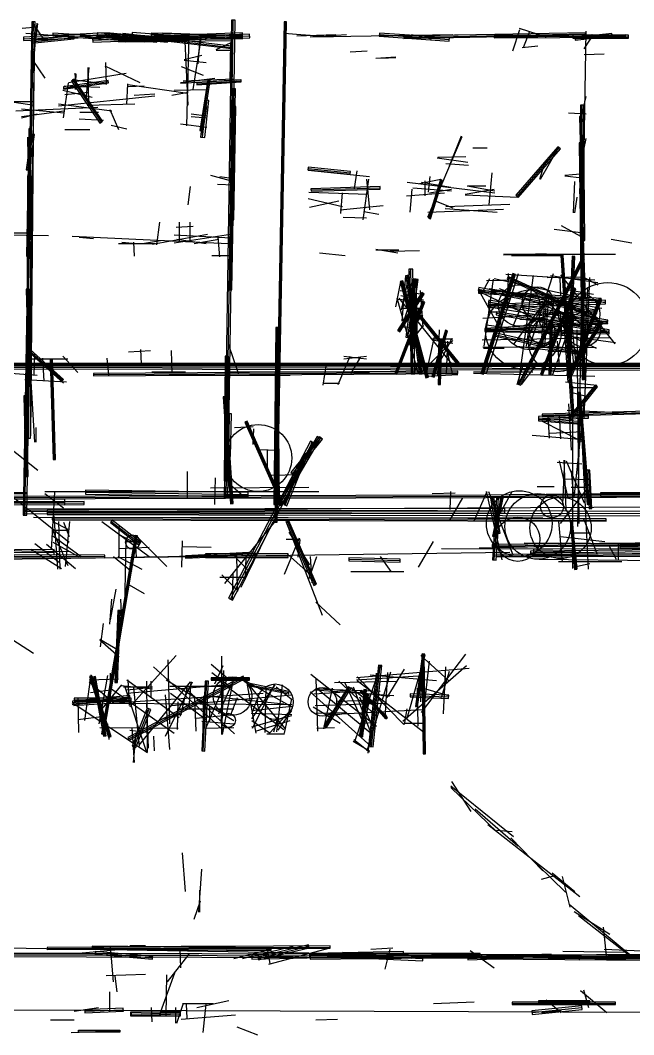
# Model space of a CAD drawing. Header units: metres. Extents: x 1 to 69.1, y -49.3 to -2.
# Drawn here: x 34.24 to 42.84, y -36.91 to -22.68 of the extents above; entities that cross this region are included whole.
import ezdxf

# ---------------------------------------------------------------- set-up
doc = ezdxf.new("R2010")
doc.units = ezdxf.units.M
for name, color, linetype in [('Circles', 1, 'Continuous'), ('Lines', 7, 'Continuous'), ('Rectangles', 5, 'Continuous'), ('Walls', 2, 'Continuous')]:
    doc.layers.add(name, color=color, linetype=linetype)

msp = doc.modelspace()

# ---------------------------------------------------------------- linework, layer by layer
at = {"layer": 'Circles'}
for centre, radius in [((41.24, -26.68), 0.29), ((41.4, -26.88), 0.42), ((41.5, -26.64), 0.22), ((42.48, -26.94), 0.58), ((41.3, -27.04), 0.53), ((42.08, -26.8), 0.29), ((41.76, -26.86), 0.24), ((41.78, -27.2), 0.41), ((41.56, -27.04), 0.18), ((42.14, -27.02), 0.24), ((37.58, -28.82), 0.47), ((41.24, -29.74), 0.46), ((41.5, -29.78), 0.46), ((41.82, -29.8), 0.43), ((41.7, -29.5), 0.16), ((41.22, -29.96), 0.31), ((35.82, -30), 0.1), ((37.22, -32.16), 0.27), ((37.82, -32.24), 0.25), ((38.48, -32.24), 0.2), ((37.16, -32.5), 0.1)]:
    msp.add_circle(centre, radius, dxfattribs=at)
at = {"layer": 'Lines'}
for p, q in [((34.31, -29.62), (34.43, -22.7)), ((34.4, -23.6), (34.48, -22.72)), ((34.4, -23.42), (34.49, -22.73)), ((34.41, -22.71), (34.58, -22.96)), ((37.13, -29.38), (37.23, -22.68)), ((37.83, -29.72), (37.96, -22.7)), ((34.27, -22.79), (34.48, -22.77)), ((34.29, -22.94), (35.44, -22.88)), ((34.32, -22.86), (35, -22.91)), ((34.7, -22.88), (35.98, -22.96)), ((35.13, -22.9), (35.64, -22.88)), ((35.26, -22.96), (37.36, -22.88)), ((35.32, -22.88), (36.16, -22.96)), ((35.45, -22.88), (36.31, -22.96)), ((35.62, -22.96), (37.46, -22.9)), ((35.68, -22.88), (37.21, -23.06)), ((35.81, -22.88), (36.6, -22.94)), ((36.08, -22.88), (37.36, -22.92)), ((36.24, -22.88), (37.25, -22.92)), ((36.6, -23.87), (36.55, -22.88)), ((36.58, -24.16), (36.61, -22.88)), ((36.67, -23.65), (36.79, -22.88)), ((36.74, -23.29), (36.77, -22.88)), ((37.95, -22.86), (38.4, -22.9)), ((38.12, -22.9), (38.67, -22.88)), ((38.18, -22.88), (38.63, -22.91)), ((38.31, -22.91), (40.31, -22.88)), ((38.53, -22.9), (38.82, -22.88)), ((39.28, -22.88), (40.26, -22.95)), ((39.46, -22.9), (40.62, -22.88)), ((39.62, -22.92), (42.17, -22.87)), ((39.73, -22.88), (40.01, -22.94)), ((40.89, -22.91), (42.73, -22.9)), ((41.15, -23.11), (41.25, -22.81)), ((41.16, -22.92), (41.53, -22.88)), ((41.24, -22.79), (41.62, -22.91)), ((41.3, -23.06), (41.39, -22.83)), ((41.31, -22.9), (42.25, -22.88)), ((41.99, -22.91), (42.77, -22.91)), ((42.02, -22.94), (42.54, -22.88)), ((42.06, -29.78), (42.18, -22.83)), ((42.15, -23.08), (42.28, -22.88)), ((42.55, -22.88), (42.76, -22.93)), ((34.4, -22.98), (35, -22.92)), ((35.72, -22.96), (37.21, -22.94)), ((36.99, -23.09), (37.2, -22.99)), ((37.2, -23.54), (37.21, -22.99)), ((41.28, -23.06), (41.5, -23.04)), ((36.54, -23.23), (36.79, -23.17)), ((36.99, -23.1), (37.21, -23.1)), ((38.87, -23.12), (39.11, -23.11)), ((39.23, -23.21), (39.51, -23.19)), ((42.15, -23.16), (42.43, -23.15)), ((34.39, -28.51), (34.44, -23.29)), ((34.41, -23.23), (34.59, -23.49)), ((35.43, -23.32), (35.92, -23.55)), ((35.44, -23.27), (35.45, -23.58)), ((36.5, -23.33), (36.81, -23.45)), ((36.54, -23.24), (36.85, -23.27)), ((39.31, -23.21), (39.51, -23.2)), ((34.92, -23.55), (35.73, -23.42)), ((35.01, -23.42), (35.03, -23.65)), ((35.02, -23.65), (35.03, -23.43)), ((35.17, -23.79), (35.21, -23.34)), ((35.19, -23.34), (35.2, -23.86)), ((34.85, -23.63), (35.48, -23.54)), ((34.85, -24.05), (34.92, -23.56)), ((34.86, -23.6), (35.36, -23.62)), ((34.97, -23.51), (35.46, -23.57)), ((34.98, -23.52), (35.38, -24.11)), ((35.74, -23.86), (35.75, -23.57)), ((35.75, -23.58), (36.59, -23.7)), ((35.76, -23.61), (35.98, -23.6)), ((36.49, -23.55), (36.97, -23.49)), ((36.49, -23.56), (37.33, -23.51)), ((36.53, -23.53), (37.24, -23.5)), ((36.72, -23.57), (37.34, -23.53)), ((36.78, -24.23), (36.89, -23.52)), ((34.78, -23.88), (36.13, -23.74)), ((34.84, -23.66), (35.25, -23.76)), ((34.87, -23.72), (35.2, -23.69)), ((35.84, -23.73), (36.13, -23.71)), ((36.37, -23.73), (36.6, -23.69)), ((36.4, -23.66), (36.86, -23.65)), ((37.19, -26.46), (37.24, -23.64)), ((42.11, -24.05), (42.18, -23.75)), ((34.16, -23.82), (34.43, -23.82)), ((34.16, -23.83), (34.44, -23.87)), ((34.18, -23.95), (35.33, -23.9)), ((34.78, -23.85), (35.53, -23.95)), ((35.18, -23.87), (35.85, -23.85)), ((36.8, -24.32), (36.86, -23.8)), ((36.8, -24.28), (36.86, -23.89)), ((37.22, -25.48), (37.25, -23.89)), ((42.14, -25.77), (42.12, -23.87)), ((34.26, -23.92), (34.86, -23.98)), ((34.26, -24.03), (34.86, -23.95)), ((34.26, -24.05), (34.48, -23.99)), ((35.08, -23.97), (35.34, -23.97)), ((35.5, -23.93), (35.62, -24.21)), ((36.64, -23.99), (36.86, -24.02)), ((36.64, -24.03), (36.86, -24.05)), ((41.93, -23.98), (42.18, -23.99)), ((42.1, -24.03), (42.14, -25.38)), ((35.07, -24.06), (35.41, -24.08)), ((35.52, -24.15), (35.74, -24.2)), ((36.49, -24.13), (36.86, -24.18)), ((34.35, -25.99), (34.38, -24.2)), ((34.35, -24.78), (34.42, -24.28)), ((34.36, -24.85), (34.35, -24.32)), ((34.87, -24.21), (35.22, -24.21)), ((39.96, -25.44), (40.44, -24.31)), ((40.26, -24.72), (40.43, -24.3)), ((40.59, -24.47), (40.79, -24.47)), ((41.21, -25.15), (41.8, -24.47)), ((41.54, -24.91), (41.79, -24.47)), ((42.1, -24.72), (42.18, -24.34)), ((42.14, -27.72), (42.1, -24.4)), ((40.09, -24.61), (40.52, -24.67)), ((40.1, -24.6), (40.49, -24.59)), ((38.28, -24.76), (38.87, -24.82)), ((40.21, -24.69), (40.53, -24.71)), ((41.53, -24.91), (41.61, -24.65)), ((34.36, -28.54), (34.37, -24.86)), ((36.91, -24.85), (37.24, -24.94)), ((37.04, -24.87), (37.24, -24.9)), ((38.28, -24.78), (39.14, -24.87)), ((38.93, -25.04), (38.97, -24.79)), ((39.97, -25.09), (39.99, -24.87)), ((40.82, -25.27), (40.86, -24.82)), ((41.88, -24.85), (42.15, -24.83)), ((41.88, -24.86), (42.12, -24.89)), ((36.6, -25.27), (36.63, -25.01)), ((37.01, -24.98), (37.24, -24.99)), ((38.32, -25.06), (39.29, -25.03)), ((39.05, -25.48), (39.13, -24.91)), ((39.1, -24.91), (39.14, -25.34)), ((39.67, -24.95), (40.9, -25.1)), ((39.75, -25.03), (40.29, -25.07)), ((39.84, -24.97), (40.14, -24.91)), ((39.87, -24.95), (40.28, -25.02)), ((39.92, -25.14), (39.92, -24.93)), ((39.98, -25.46), (40.15, -24.92)), ((40.51, -25), (40.9, -25.07)), ((40.52, -25), (40.77, -25)), ((42, -25.38), (42.02, -24.94)), ((42.1, -25.04), (42.15, -26.57)), ((38.28, -25.18), (38.76, -25.29)), ((38.29, -25.09), (39.12, -25.12)), ((38.74, -25.39), (38.76, -25.1)), ((39.66, -25.14), (40.19, -25.1)), ((39.71, -25.37), (39.74, -25.05)), ((39.98, -25.1), (40.29, -25.05)), ((40.48, -25.12), (40.89, -25.05)), ((40.48, -25.13), (41.22, -25.16)), ((42.02, -25.38), (42.05, -25.16)), ((38.3, -25.3), (38.71, -25.21)), ((38.73, -25.34), (39.33, -25.28)), ((39.96, -25.37), (41.02, -25.33)), ((40.06, -25.21), (40.31, -25.31)), ((40.2, -25.32), (40.93, -25.37)), ((40.21, -25.29), (41.11, -25.26)), ((38.77, -25.44), (39.1, -25.45)), ((39.06, -25.36), (39.27, -25.4)), ((36.16, -25.83), (36.2, -25.51)), ((36.43, -25.58), (36.67, -25.57)), ((36.47, -25.51), (36.47, -25.78)), ((36.62, -25.51), (36.62, -25.78)), ((41.73, -25.61), (42.14, -25.66)), ((41.83, -25.56), (42.14, -25.73)), ((34.01, -25.69), (34.64, -25.7)), ((34.15, -25.66), (34.42, -25.66)), ((34.97, -25.71), (37.16, -25.81)), ((35.07, -25.72), (35.27, -25.74)), ((36.1, -25.82), (36.87, -25.68)), ((36.4, -25.8), (37.19, -25.68)), ((36.4, -25.69), (37.2, -25.73)), ((36.44, -25.75), (36.85, -25.81)), ((36.68, -25.81), (37.03, -25.75)), ((37.04, -26), (37.02, -25.72)), ((42.53, -25.75), (42.82, -25.8)), ((35.62, -25.81), (36.14, -25.81)), ((35.67, -25.79), (35.87, -25.81)), ((35.83, -25.79), (35.84, -25.99)), ((35.96, -25.81), (36.21, -25.77)), ((39.23, -25.89), (39.54, -25.94)), ((42.14, -25.83), (42.14, -26.18)), ((36.93, -25.98), (37.18, -25.98)), ((38.44, -25.94), (38.8, -25.98)), ((39.23, -25.9), (39.55, -25.9)), ((39.43, -25.92), (39.84, -25.91)), ((41.02, -25.97), (41.62, -25.95)), ((41.02, -25.96), (42.59, -25.96)), ((41.13, -25.98), (41.86, -25.98)), ((41.24, -27.79), (42.14, -26.02)), ((41.84, -25.98), (41.99, -28.23)), ((41.93, -27.66), (42, -25.99)), ((39.75, -27.64), (39.72, -26.17)), ((39.59, -26.74), (39.71, -26.2)), ((39.59, -27), (39.82, -26.31)), ((39.6, -26.9), (39.65, -26.26)), ((39.64, -26.62), (39.76, -26.32)), ((39.67, -26.26), (39.86, -27.64)), ((39.68, -27.13), (39.79, -26.31)), ((39.79, -27.26), (39.77, -26.31)), ((40.71, -26.52), (40.83, -26.3)), ((40.72, -27.64), (41.17, -26.24)), ((40.75, -27.25), (40.88, -26.31)), ((40.78, -27.63), (41.23, -26.23)), ((40.78, -26.33), (41.2, -26.32)), ((40.89, -26.3), (42.44, -26.64)), ((41.05, -26.24), (42.3, -26.32)), ((41.08, -26.73), (41.09, -26.23)), ((41.08, -26.29), (42.33, -26.87)), ((41.23, -27.79), (41.44, -26.26)), ((41.39, -27.25), (41.72, -26.23)), ((41.63, -26.29), (42.14, -26.28)), ((41.68, -26.26), (42.34, -26.36)), ((41.81, -26.3), (41.82, -26.54)), ((41.82, -26.25), (42.58, -27.22)), ((42.1, -26.26), (42.34, -26.39)), ((42.15, -28.26), (42.23, -26.29)), ((34.35, -26.45), (34.37, -27.3)), ((39.51, -26.7), (39.58, -26.35)), ((39.95, -27.69), (39.59, -26.34)), ((40.67, -26.45), (42.33, -26.77)), ((40.67, -26.46), (40.97, -27)), ((40.82, -26.44), (42.4, -26.72)), ((40.96, -26.44), (42.39, -26.98)), ((41.55, -27.65), (42.02, -26.44)), ((41.88, -26.45), (42.28, -26.52)), ((42.16, -27.25), (42.2, -26.44)), ((39.83, -27.64), (39.53, -26.58)), ((39.54, -26.59), (39.9, -26.62)), ((39.55, -27.04), (39.89, -26.51)), ((39.55, -26.58), (40.29, -27.5)), ((39.57, -26.47), (39.88, -26.52)), ((39.58, -26.54), (39.9, -26.6)), ((39.67, -26.61), (40.39, -27.5)), ((39.85, -26.47), (39.89, -26.98)), ((40.67, -26.48), (42.32, -27.28)), ((40.67, -26.49), (42.39, -26.6)), ((41.15, -26.98), (41.35, -26.5)), ((41.17, -27.22), (41.66, -26.55)), ((41.57, -27.25), (41.63, -26.52)), ((41.69, -26.55), (41.72, -26.86)), ((41.97, -27.64), (42.38, -26.59)), ((39.51, -27.64), (39.9, -26.63)), ((39.59, -26.72), (39.89, -26.72)), ((39.75, -27.28), (39.81, -26.73)), ((40.73, -26.86), (42.33, -26.75)), ((40.81, -26.69), (42.45, -26.63)), ((40.81, -26.63), (42.48, -26.91)), ((40.81, -26.67), (41.04, -26.67)), ((40.82, -26.7), (41.99, -26.89)), ((41.91, -26.68), (42, -27.5)), ((39.68, -27.07), (39.89, -26.81)), ((40.82, -26.77), (41.04, -26.77)), ((40.92, -26.79), (42.5, -27.04)), ((41.25, -26.87), (42.48, -26.9)), ((41.71, -27.65), (41.99, -26.86)), ((41.86, -26.85), (41.92, -27.76)), ((34.31, -28.83), (34.34, -27)), ((37.82, -29.47), (37.85, -26.99)), ((39.59, -26.98), (39.81, -26.99)), ((39.68, -27.24), (39.9, -26.96)), ((40.03, -27.68), (40.22, -27.03)), ((40.1, -27.67), (40.12, -27.02)), ((40.76, -27.02), (42.48, -26.92)), ((40.76, -27.03), (42.5, -27.06)), ((40.78, -26.95), (42.59, -27.2)), ((41.34, -27.25), (41.39, -26.93)), ((41.67, -27.65), (41.69, -26.92)), ((41.92, -27.66), (42.4, -26.91)), ((42.08, -29.74), (42.05, -27.02)), ((34.45, -28.6), (34.36, -27.13)), ((39.85, -27.64), (40.31, -27.17)), ((39.94, -27.63), (40.05, -27.12)), ((40.01, -27.15), (40.31, -27.15)), ((40.02, -27.68), (40.3, -27.14)), ((40.02, -27.16), (40.31, -27.21)), ((40.12, -27.79), (40.14, -27.17)), ((40.19, -27.16), (40.3, -27.64)), ((40.22, -27.64), (40.24, -27.18)), ((40.72, -27.16), (42.51, -27.13)), ((40.91, -27.09), (42.14, -27.36)), ((41.77, -27.18), (41.8, -27.52)), ((34.34, -27.24), (34.37, -27.44)), ((34.34, -27.31), (34.85, -27.77)), ((34.37, -27.31), (34.84, -27.73)), ((35.76, -27.33), (36.07, -27.31)), ((35.93, -27.3), (35.94, -27.5)), ((36.36, -27.31), (36.37, -27.63)), ((37.16, -27.22), (37.3, -27.63)), ((40.73, -27.26), (42.32, -27.27)), ((40.74, -27.28), (41.03, -27.28)), ((41.21, -27.25), (42.12, -27.36)), ((41.64, -27.32), (42.12, -27.32)), ((34.35, -27.43), (34.91, -27.43)), ((34.44, -27.66), (34.45, -27.37)), ((34.58, -27.74), (34.56, -27.42)), ((34.72, -28.84), (34.68, -27.44)), ((34.84, -27.39), (35.05, -27.62)), ((35.46, -27.42), (35.48, -27.66)), ((37.11, -29.38), (37.12, -27.4)), ((37.13, -29.14), (37.14, -27.39)), ((37.86, -29.47), (37.84, -27.38)), ((38.7, -27.79), (38.87, -27.39)), ((38.78, -27.39), (39.1, -27.43)), ((38.78, -27.43), (39.1, -27.39)), ((38.88, -27.64), (39.02, -27.4)), ((39.76, -27.64), (39.86, -27.39)), ((7.73, -27.5), (47.36, -27.57)), ((33.78, -27.51), (45.2, -27.51)), ((35.8, -27.49), (36.05, -27.49)), ((38.49, -27.8), (38.54, -27.5)), ((39.6, -27.5), (39.87, -27.52)), ((40.01, -27.5), (40.28, -27.52)), ((41.21, -27.79), (41.3, -27.5)), ((41.27, -27.79), (41.49, -27.5)), ((33.83, -27.61), (34.48, -27.66)), ((34.31, -27.72), (34.89, -27.75)), ((35.27, -27.65), (40.38, -27.62)), ((36.09, -27.61), (36.56, -27.61)), ((36.33, -27.66), (38.03, -27.66)), ((37.13, -27.61), (39.14, -27.61)), ((39.95, -27.67), (40.38, -27.65)), ((40.6, -27.61), (41.43, -27.61)), ((40.6, -27.63), (42.3, -27.67)), ((38.49, -27.77), (38.72, -27.77)), ((41.89, -27.75), (42.33, -27.8)), ((41.95, -28.27), (42.32, -27.81)), ((41.98, -27.83), (42.33, -27.83)), ((41.99, -30.37), (41.99, -27.81)), ((34.31, -27.95), (34.34, -29.08)), ((37.21, -29.46), (37.11, -27.96)), ((41.98, -27.9), (42.22, -27.96)), ((42.01, -29.38), (42.16, -27.96)), ((42.21, -29.47), (42.08, -27.9)), ((41.56, -28.22), (43.36, -28.17)), ((41.91, -28.15), (44.83, -28.28)), ((41.93, -28.06), (41.97, -28.71)), ((42.21, -30.38), (42.1, -28.06)), ((37.17, -28.8), (37.18, -28.2)), ((37.92, -29.47), (37.41, -28.31)), ((41.51, -28.26), (42.21, -28.24)), ((41.51, -28.28), (42.11, -28.33)), ((41.55, -28.3), (42.14, -28.6)), ((41.64, -28.22), (41.66, -28.54)), ((41.8, -28.21), (41.82, -28.55)), ((34.46, -28.39), (34.46, -28.6)), ((37.25, -28.39), (37.51, -28.38)), ((37.51, -28.63), (37.52, -28.41)), ((41.67, -28.47), (42.13, -28.45)), ((37.19, -30.8), (38.34, -28.6)), ((37.88, -29.47), (38.43, -28.53)), ((38.06, -29.04), (38.46, -28.54)), ((38.29, -28.82), (38.33, -28.6)), ((41.42, -28.5), (42.14, -28.56)), ((34.06, -28.65), (34.49, -28.99)), ((37.56, -28.7), (37.88, -28.71)), ((37.71, -28.95), (37.71, -28.71)), ((37.96, -29.48), (38.25, -28.76)), ((41.77, -28.88), (42.12, -28.9)), ((41.8, -28.86), (41.92, -29.38)), ((41.85, -29.47), (41.88, -28.85)), ((41.9, -29.54), (41.87, -28.85)), ((41.9, -28.86), (42.15, -29.45)), ((36.59, -29.38), (36.59, -29.01)), ((41.97, -29), (42, -29.38)), ((42.21, -28.99), (42.24, -29.53)), ((36.97, -29.47), (36.98, -29.1)), ((37.15, -29.16), (37.4, -29.38)), ((37.76, -29.06), (38.15, -29.05)), ((41.87, -29.11), (42.23, -29.12)), ((28.45, -29.31), (34.34, -29.32)), ((32.69, -29.31), (34.34, -29.3)), ((34.07, -29.31), (34.93, -30)), ((34.59, -29.29), (38.43, -29.29)), ((34.68, -30.11), (34.73, -29.3)), ((35.16, -29.3), (37.44, -29.33)), ((36.91, -29.24), (38.29, -29.23)), ((40.02, -29.32), (40.34, -29.31)), ((40.27, -29.54), (40.28, -29.29)), ((40.61, -29.7), (40.79, -29.29)), ((41, -30.25), (40.78, -29.29)), ((40.81, -29.29), (41.15, -30.18)), ((40.9, -29.73), (41.14, -29.29)), ((41.1, -29.33), (44.87, -29.3)), ((41.49, -29.22), (41.73, -29.22)), ((41.82, -29.74), (42.21, -29.23)), ((41.97, -29.23), (42.17, -29.23)), ((20.52, -29.47), (35.14, -29.45)), ((20.68, -29.41), (48.08, -29.34)), ((20.68, -29.42), (34.87, -29.44)), ((34.32, -29.55), (53.32, -29.45)), ((34.59, -29.32), (34.85, -29.52)), ((40.26, -29.7), (40.45, -29.38)), ((40.86, -29.38), (40.95, -29.88)), ((40.88, -29.92), (41, -29.38)), ((40.89, -30.25), (40.95, -29.38)), ((42.38, -29.33), (48.08, -29.33)), ((34.31, -29.57), (41.04, -29.56)), ((34.62, -29.58), (47.39, -29.61)), ((34.43, -29.65), (41.57, -29.66)), ((34.69, -29.67), (42.46, -29.69)), ((34.7, -29.71), (34.91, -29.82)), ((34.77, -30.38), (34.72, -29.63)), ((34.78, -29.71), (34.8, -30.38)), ((34.85, -29.72), (34.93, -29.92)), ((34.88, -30.34), (34.94, -29.71)), ((35.39, -29.71), (36.05, -30.2)), ((35.52, -29.71), (35.92, -30.02)), ((37.11, -30.58), (37.82, -29.71)), ((37.34, -30.63), (37.79, -29.71)), ((38.48, -31.03), (37.97, -29.71)), ((37.99, -29.71), (38.38, -30.6)), ((41.79, -29.71), (41.84, -30.28)), ((41.97, -29.7), (42.03, -30.38)), ((42.14, -29.67), (42.33, -30.16)), ((34.69, -29.82), (34.91, -30.33)), ((34.69, -29.83), (34.93, -29.83)), ((35.63, -30.21), (35.63, -29.78)), ((38.01, -29.86), (38.3, -30.32)), ((41.97, -29.87), (42.23, -29.87)), ((34.45, -30.02), (34.79, -30.28)), ((34.7, -29.91), (35.1, -30.2)), ((34.7, -30), (35.06, -30.2)), ((35.4, -32.69), (35.87, -29.91)), ((35.62, -29.89), (35.89, -30.03)), ((35.71, -30.93), (35.73, -29.96)), ((35.73, -29.99), (35.94, -29.99)), ((35.85, -29.91), (35.87, -30.21)), ((35.88, -29.92), (36.3, -30.34)), ((36.51, -30.35), (36.52, -29.98)), ((37.95, -30.45), (38.16, -29.94)), ((37.97, -29.96), (38.17, -29.96)), ((38.14, -30.21), (38.17, -29.97)), ((39.83, -30.35), (40.04, -29.99)), ((40.68, -30.08), (44.01, -30.01)), ((40.86, -30.05), (44.37, -30.02)), ((41.31, -30.01), (43.88, -30.02)), ((41.82, -29.92), (42.44, -29.99)), ((42.63, -30.25), (42.63, -30.01)), ((19.01, -30.16), (35.43, -30.2)), ((26.85, -30.04), (34.95, -30.13)), ((33.61, -30.15), (34.72, -30.14)), ((33.8, -30.24), (41.11, -30.14)), ((34.39, -30.1), (34.82, -30.37)), ((34.61, -30.03), (35.02, -30.37)), ((35.63, -30.09), (36.05, -30.07)), ((36.52, -30.06), (36.92, -30.07)), ((36.56, -30.21), (37.54, -30.16)), ((40.15, -30.09), (54.71, -30.12)), ((40.91, -30.19), (54.5, -30.13)), ((41.4, -30.15), (43.3, -30.13)), ((41.44, -30.14), (41.99, -30.13)), ((42.05, -30.38), (42.03, -30.13)), ((42.49, -30.04), (42.6, -30.24)), ((42.65, -30.06), (44.54, -30.03)), ((35.55, -30.2), (35.81, -30.41)), ((35.61, -30.2), (35.95, -30.38)), ((35.8, -30.21), (36.15, -30.2)), ((35.99, -30.21), (37.12, -30.18)), ((36.84, -30.19), (38, -30.19)), ((37.23, -30.18), (37.44, -30.4)), ((37.29, -30.67), (37.28, -30.18)), ((37.4, -30.52), (37.41, -30.2)), ((37.99, -30.17), (38.34, -30.48)), ((38.29, -30.52), (38.4, -30.2)), ((38.31, -30.2), (38.33, -30.57)), ((38.85, -30.24), (39.57, -30.26)), ((39.29, -30.2), (39.44, -30.41)), ((41.52, -30.24), (45.7, -30.28)), ((41.79, -30.27), (42.68, -30.27)), ((41.99, -30.35), (42.23, -30.3)), ((37.22, -30.8), (37.23, -30.44)), ((38.88, -30.41), (39.62, -30.41)), ((35.74, -30.58), (35.98, -30.72)), ((37.04, -30.49), (37.4, -30.49)), ((37.07, -30.46), (37.3, -30.69)), ((35.51, -31.09), (35.59, -30.66)), ((35.5, -31.15), (35.53, -30.8)), ((35.65, -30.8), (35.67, -31.18)), ((38.39, -30.84), (38.73, -31.16)), ((35.59, -31.97), (35.63, -30.96)), ((35.37, -31.47), (35.41, -31.14)), ((34.06, -31.32), (34.43, -31.56)), ((35.36, -31.36), (35.63, -31.52)), ((35.36, -31.37), (35.63, -31.61)), ((35.78, -32.31), (36.43, -31.59)), ((39.67, -32.47), (39.92, -31.58)), ((39.8, -32.31), (39.9, -31.57)), ((39.86, -31.59), (40.25, -31.94)), ((39.87, -32.39), (40.49, -31.57)), ((39.91, -32.97), (39.89, -31.57)), ((36.34, -32.55), (36.32, -31.65)), ((36.92, -31.71), (37.18, -31.93)), ((36.97, -31.99), (37.09, -31.73)), ((37.07, -32.64), (37.07, -31.6)), ((38.93, -32.81), (39.3, -31.73)), ((39.17, -32.87), (39.29, -31.73)), ((39.61, -32.51), (40.5, -31.73)), ((39.91, -32.29), (39.98, -31.67)), ((35.15, -32.5), (35.24, -31.86)), ((35.35, -32.55), (35.47, -31.87)), ((35.51, -32.27), (35.51, -31.84)), ((36.11, -31.75), (37.09, -32.64)), ((36.93, -31.83), (37.19, -32.03)), ((37.07, -32.7), (37.1, -31.8)), ((38.32, -31.85), (39.24, -32.58)), ((38.96, -31.9), (40.54, -31.77)), ((38.96, -31.93), (39.9, -31.87)), ((39.11, -32.93), (39.44, -31.82)), ((39.12, -32.96), (39.24, -31.84)), ((39.15, -31.86), (40.08, -31.94)), ((39.36, -32.48), (39.4, -31.83)), ((39.39, -32.18), (39.63, -31.78)), ((40.15, -32.18), (40.26, -31.81)), ((40.18, -32.41), (40.21, -31.75)), ((35.21, -31.93), (35.62, -31.92)), ((35.21, -31.96), (35.56, -32.26)), ((35.23, -31.88), (35.5, -32.73)), ((35.28, -31.89), (35.43, -32.72)), ((35.35, -32.39), (35.67, -32)), ((35.66, -32.01), (36.1, -32.06)), ((35.74, -31.93), (36.47, -32.46)), ((35.74, -32.12), (37.09, -32)), ((35.75, -31.93), (35.77, -32.29)), ((35.76, -32.76), (37.38, -31.9)), ((35.91, -32.85), (36.63, -31.96)), ((36.03, -32.94), (36.02, -31.95)), ((36.08, -32.18), (36.08, -31.95)), ((36.28, -32.72), (36.66, -31.96)), ((36.29, -31.93), (37.24, -32.5)), ((36.61, -32.32), (36.64, -31.96)), ((36.81, -32.93), (36.86, -31.95)), ((36.85, -32.6), (37.15, -31.91)), ((36.92, -31.92), (37.46, -31.92)), ((36.99, -31.91), (37.94, -32.63)), ((37.03, -32.41), (37.25, -31.91)), ((37.08, -32.7), (37.24, -31.91)), ((37.37, -31.91), (37.96, -32.62)), ((37.38, -31.93), (38.05, -32.31)), ((37.55, -32.68), (37.41, -31.9)), ((37.46, -32), (38.01, -32.11)), ((37.49, -32.48), (37.82, -32)), ((37.5, -32.61), (37.81, -32)), ((37.84, -32.66), (37.92, -32)), ((38.39, -31.92), (38.41, -32.65)), ((38.65, -31.97), (39.52, -31.95)), ((38.71, -31.95), (39.24, -32.44)), ((39.07, -32.57), (38.8, -31.98)), ((39.62, -32.56), (38.97, -31.89)), ((38.97, -31.94), (39.9, -32.66)), ((39.86, -32.24), (39.87, -31.94)), ((34.99, -32.29), (37.65, -32.12)), ((35.23, -32.11), (35.51, -32.07)), ((35.51, -32.05), (36.4, -32.68)), ((35.69, -32.03), (36.1, -32.03)), ((36.02, -32.95), (35.71, -32.02)), ((35.74, -32.07), (36.05, -32.04)), ((35.83, -32.04), (35.91, -32.86)), ((36.34, -32.91), (36.28, -32.14)), ((36.34, -32.02), (37.19, -32.02)), ((36.35, -32.12), (36.85, -32.49)), ((36.37, -32.29), (38.05, -32.14)), ((36.49, -32.44), (36.59, -32.04)), ((36.57, -32.06), (37.25, -32.69)), ((36.81, -32.64), (36.82, -32.16)), ((36.82, -32.15), (37.94, -32.27)), ((37.68, -32.67), (37.69, -32.03)), ((37.83, -32.03), (38.04, -32.2)), ((38.31, -32.1), (39.16, -32.86)), ((38.36, -32.13), (38.8, -32.1)), ((38.37, -32.07), (39.48, -32.15)), ((38.38, -32.06), (39.29, -32.09)), ((38.4, -32.05), (39.15, -32.67)), ((38.49, -32.05), (39.42, -32.16)), ((38.5, -32.62), (38.62, -32.05)), ((38.52, -32.59), (38.86, -32.04)), ((38.88, -32.04), (39.38, -32.43)), ((38.91, -32.03), (39.16, -32.68)), ((39.38, -32.47), (39.02, -32.09)), ((39.02, -32.72), (39.13, -32.13)), ((39.03, -32.73), (39.08, -32.07)), ((39.71, -32.15), (40.25, -32.17)), ((39.81, -32.05), (39.82, -32.58)), ((39.83, -32.03), (40.25, -32.15)), ((34.97, -32.28), (35.58, -32.22)), ((34.97, -32.25), (36.03, -32.95)), ((34.98, -32.25), (35.78, -32.17)), ((35, -32.21), (35.8, -32.21)), ((35.05, -32.2), (35.06, -32.67)), ((35.48, -32.26), (38.05, -32.28)), ((36.04, -32.89), (36.02, -32.26)), ((36.45, -32.63), (36.46, -32.24)), ((36.71, -32.65), (36.69, -32.18)), ((36.9, -32.51), (36.9, -32.3)), ((37.19, -32.43), (37.29, -32.18)), ((37.49, -32.41), (37.57, -32.2)), ((37.49, -32.36), (38.05, -32.3)), ((37.95, -32.68), (38.05, -32.2)), ((38.38, -32.29), (39.38, -32.26)), ((38.68, -32.23), (39.29, -32.21)), ((39, -32.17), (39.17, -32.56)), ((35.05, -32.49), (35.42, -32.44)), ((35.84, -32.87), (36.05, -32.34)), ((36.23, -32.48), (36.51, -32.41)), ((36.48, -32.34), (37.24, -32.34)), ((36.71, -32.47), (37.24, -32.42)), ((37.49, -32.4), (38.05, -32.42)), ((37.49, -32.59), (38.05, -32.43)), ((37.75, -32.67), (38.05, -32.34)), ((37.86, -32.64), (38.05, -32.36)), ((38.35, -32.31), (38.73, -32.54)), ((38.39, -32.4), (38.8, -32.39)), ((38.55, -32.44), (38.81, -32.4)), ((38.57, -32.42), (39.9, -32.35)), ((39.63, -32.56), (39.67, -32.34)), ((35.49, -32.77), (35.47, -32.55)), ((36.79, -32.51), (37.24, -32.55)), ((37.49, -32.5), (37.75, -32.68)), ((37.54, -32.65), (38.03, -32.5)), ((37.8, -32.66), (37.86, -32.45)), ((39.01, -32.54), (39.24, -32.53)), ((39.62, -32.54), (39.9, -32.54)), ((35.36, -32.6), (36.46, -32.61)), ((35.78, -32.64), (36.05, -32.67)), ((35.81, -32.6), (35.84, -33.09)), ((35.83, -33.09), (35.87, -32.68)), ((36.11, -32.72), (36.12, -32.93)), ((36.8, -32.61), (37.24, -32.6)), ((37.7, -32.69), (37.95, -32.69)), ((38.4, -32.61), (38.65, -32.6)), ((38.91, -32.79), (39.14, -32.93)), ((38.92, -32.77), (39.14, -32.94)), ((40.28, -33.42), (41.16, -34.13)), ((40.28, -33.44), (40.93, -34.07)), ((40.29, -33.36), (40.56, -33.78)), ((40.62, -33.74), (41.22, -34.26)), ((40.8, -33.96), (42.09, -34.97)), ((40.92, -34.04), (41.14, -34.06)), ((41.57, -34.61), (41.12, -34.15)), ((36.56, -34.9), (36.52, -34.36)), ((41.5, -34.53), (41.89, -34.91)), ((36.75, -35.19), (36.79, -34.59)), ((41.55, -34.73), (41.76, -34.67)), ((41.7, -34.64), (42.02, -34.9)), ((41.84, -34.69), (41.95, -35.12)), ((36.76, -35.19), (36.76, -34.88)), ((36.68, -35.29), (36.77, -35.03)), ((41.94, -35.08), (42.82, -35.81)), ((42.01, -35.18), (42.51, -35.5)), ((42.07, -35.24), (42.8, -35.81)), ((42.47, -35.84), (42.42, -35.4)), ((34.04, -35.69), (38.29, -35.76)), ((34.62, -35.7), (38.59, -35.68)), ((35.25, -35.69), (37.76, -35.71)), ((35.55, -36.17), (35.51, -35.67)), ((35.78, -35.66), (36, -35.66)), ((36.48, -35.71), (36.49, -35.97)), ((36.5, -35.67), (37.17, -35.67)), ((37.24, -35.84), (37.75, -35.71)), ((37.36, -35.84), (38.07, -35.67)), ((37.58, -35.84), (38.29, -35.67)), ((37.75, -35.91), (37.71, -35.7)), ((37.73, -35.92), (38.59, -35.69)), ((39.16, -35.71), (39.47, -35.69)), ((39.36, -35.99), (39.43, -35.71)), ((42.43, -35.71), (43.29, -35.75)), ((8.55, -35.78), (36.75, -35.77)), ((33.55, -35.79), (48.12, -35.83)), ((35.01, -35.77), (35.57, -35.72)), ((35.29, -35.76), (36.1, -35.83)), ((36.31, -36.17), (36.61, -35.78)), ((37.49, -35.82), (39.62, -35.77)), ((38.3, -35.8), (40.69, -35.8)), ((38.31, -35.82), (40.02, -35.8)), ((38.76, -35.79), (39.89, -35.84)), ((39.73, -35.82), (43.19, -35.8)), ((40.52, -35.84), (41.69, -35.8)), ((40.55, -35.73), (40.89, -35.97)), ((40.71, -35.82), (43.05, -35.84)), ((41.85, -35.74), (42.74, -35.75)), ((42.08, -35.84), (44.04, -35.8)), ((35.45, -36.08), (36, -36.06)), ((35.57, -36.09), (35.6, -36.31)), ((36.19, -36.65), (36.41, -36.04)), ((36.29, -36.64), (36.3, -36.07)), ((42.14, -36.28), (42.21, -36.53)), ((35.5, -36.58), (35.5, -36.31)), ((41.62, -36.42), (41.83, -36.6)), ((42.1, -36.29), (42.47, -36.6)), ((27.65, -36.54), (48.12, -36.61)), ((35, -36.58), (35.34, -36.53)), ((35.15, -36.58), (35.69, -36.56)), ((36.08, -36.53), (36.09, -36.73)), ((36.42, -36.53), (36.42, -36.75)), ((36.44, -36.75), (36.53, -36.48)), ((36.52, -36.47), (36.95, -36.47)), ((36.57, -36.48), (36.58, -36.68)), ((36.72, -36.53), (37.17, -36.43)), ((36.81, -36.88), (36.85, -36.48)), ((40.04, -36.47), (40.61, -36.45)), ((41.14, -36.47), (42.59, -36.47)), ((41.42, -36.6), (42.12, -36.53)), ((41.51, -36.45), (42.23, -36.45)), ((41.55, -36.6), (41.83, -36.57)), ((34.67, -36.7), (35, -36.7)), ((35.8, -36.62), (36.49, -36.6)), ((36.5, -36.69), (37.26, -36.63)), ((38.39, -36.7), (38.69, -36.69)), ((34.96, -36.88), (35.64, -36.85)), ((37.28, -36.8), (37.57, -36.91))]:
    msp.add_line(p, q, dxfattribs=at)
at = {"layer": 'Rectangles'}
for points in [[(35.795, -36.65), (35.795, -36.59), (36.485, -36.59), (36.485, -36.65)], [(35.06, -36.875), (35.06, -36.845), (35.64, -36.845), (35.64, -36.875)]]:
    msp.add_lwpolyline(points, close=True, dxfattribs=at)
at = {"layer": 'Walls'}
for points in [[(34.334, -29.62), (34.454, -22.7), (34.406, -22.7), (34.286, -29.62)], [(37.155, -29.38), (37.255, -22.68), (37.205, -22.68), (37.105, -29.38)], [(37.848, -29.72), (37.978, -22.7), (37.942, -22.7), (37.812, -29.72)], [(34.291, -22.965), (35.441, -22.905), (35.439, -22.855), (34.289, -22.915)], [(34.402, -23.001), (35.002, -22.941), (34.998, -22.899), (34.398, -22.959)], [(34.699, -22.9), (35.979, -22.98), (35.981, -22.94), (34.701, -22.86)], [(35.261, -22.985), (37.361, -22.905), (37.359, -22.855), (35.259, -22.935)], [(35.318, -22.906), (36.158, -22.986), (36.162, -22.934), (35.322, -22.854)], [(35.448, -22.906), (36.308, -22.986), (36.312, -22.934), (35.452, -22.854)], [(35.621, -22.984), (37.461, -22.924), (37.459, -22.876), (35.619, -22.936)], [(35.678, -22.896), (37.208, -23.076), (37.212, -23.044), (35.682, -22.864)], [(35.808, -22.91), (36.598, -22.97), (36.602, -22.91), (35.812, -22.85)], [(36.079, -22.9), (37.359, -22.94), (37.361, -22.9), (36.081, -22.86)], [(36.239, -22.9), (37.249, -22.94), (37.251, -22.9), (36.241, -22.86)], [(39.278, -22.902), (40.258, -22.972), (40.262, -22.928), (39.282, -22.858)], [(39.62, -22.936), (42.17, -22.886), (42.17, -22.854), (39.62, -22.904)], [(40.89, -22.927), (42.73, -22.917), (42.73, -22.883), (40.89, -22.893)], [(41.99, -22.93), (42.77, -22.93), (42.77, -22.89), (41.99, -22.89)], [(42.022, -22.957), (42.542, -22.897), (42.538, -22.863), (42.018, -22.923)], [(35.72, -22.982), (37.21, -22.962), (37.21, -22.918), (35.72, -22.938)], [(37.216, -23.54), (37.226, -22.99), (37.194, -22.99), (37.184, -23.54)], [(34.852, -23.645), (35.482, -23.555), (35.478, -23.525), (34.848, -23.615)], [(34.961, -23.533), (35.361, -24.123), (35.399, -24.097), (34.999, -23.507)], [(36.721, -23.585), (37.341, -23.545), (37.339, -23.515), (36.719, -23.555)], [(36.798, -24.233), (36.908, -23.523), (36.872, -23.517), (36.762, -24.227)], [(37.212, -26.46), (37.262, -23.64), (37.218, -23.64), (37.168, -26.46)], [(36.83, -24.323), (36.89, -23.803), (36.83, -23.797), (36.77, -24.317)], [(37.237, -25.48), (37.267, -23.89), (37.233, -23.89), (37.203, -25.48)], [(42.16, -25.77), (42.14, -23.87), (42.1, -23.87), (42.12, -25.77)], [(42.083, -24.031), (42.123, -25.381), (42.157, -25.379), (42.117, -24.029)], [(34.373, -24.783), (34.443, -24.283), (34.397, -24.277), (34.327, -24.777)], [(34.368, -25.99), (34.398, -24.2), (34.362, -24.2), (34.332, -25.99)], [(41.227, -25.165), (41.817, -24.485), (41.783, -24.455), (41.193, -25.135)], [(42.158, -27.72), (42.118, -24.4), (42.082, -24.4), (42.122, -27.72)], [(38.278, -24.778), (38.868, -24.838), (38.872, -24.802), (38.282, -24.742)], [(34.386, -28.54), (34.396, -24.86), (34.344, -24.86), (34.334, -28.54)], [(38.321, -25.078), (39.291, -25.048), (39.289, -25.012), (38.319, -25.042)], [(39.994, -25.465), (40.164, -24.925), (40.136, -24.915), (39.966, -25.455)], [(42.083, -25.041), (42.133, -26.571), (42.167, -26.569), (42.117, -25.039)], [(41.256, -27.798), (42.156, -26.028), (42.124, -26.012), (41.224, -27.782)], [(41.822, -25.981), (41.972, -28.231), (42.008, -28.229), (41.858, -25.979)], [(41.949, -27.661), (42.019, -25.991), (41.981, -25.989), (41.911, -27.659)], [(39.777, -27.639), (39.747, -26.169), (39.693, -26.171), (39.723, -27.641)], [(39.712, -27.134), (39.822, -26.314), (39.758, -26.306), (39.648, -27.126)], [(39.651, -26.263), (39.841, -27.643), (39.879, -27.637), (39.689, -26.257)], [(39.815, -27.259), (39.795, -26.309), (39.745, -26.311), (39.765, -27.261)], [(40.739, -27.646), (41.189, -26.246), (41.151, -26.234), (40.701, -27.634)], [(41.073, -26.305), (42.323, -26.885), (42.337, -26.855), (41.087, -26.275)], [(34.329, -26.45), (34.349, -27.3), (34.391, -27.3), (34.371, -26.45)], [(39.968, -27.685), (39.608, -26.335), (39.572, -26.345), (39.932, -27.695)], [(40.666, -26.471), (42.326, -26.791), (42.334, -26.749), (40.674, -26.429)], [(41.564, -27.656), (42.034, -26.446), (42.006, -26.434), (41.536, -27.644)], [(39.567, -27.051), (39.907, -26.521), (39.873, -26.499), (39.533, -27.029)], [(39.656, -26.621), (40.376, -27.511), (40.404, -27.489), (39.684, -26.599)], [(40.669, -26.509), (42.389, -26.619), (42.391, -26.581), (40.671, -26.471)], [(40.806, -26.655), (42.476, -26.935), (42.484, -26.885), (40.814, -26.605)], [(40.811, -26.715), (42.451, -26.655), (42.449, -26.605), (40.809, -26.665)], [(41.598, -27.252), (41.658, -26.522), (41.602, -26.518), (41.542, -27.248)], [(41.987, -27.647), (42.397, -26.597), (42.363, -26.583), (41.953, -27.633)], [(39.526, -27.646), (39.916, -26.636), (39.884, -26.624), (39.494, -27.634)], [(39.772, -27.282), (39.832, -26.732), (39.788, -26.728), (39.728, -27.278)], [(41.871, -26.684), (41.961, -27.504), (42.039, -27.496), (41.949, -26.676)], [(40.917, -26.81), (42.497, -27.06), (42.503, -27.02), (40.923, -26.77)], [(37.842, -29.47), (37.872, -26.99), (37.828, -26.99), (37.798, -29.47)], [(40.046, -27.685), (40.236, -27.035), (40.204, -27.025), (40.014, -27.675)], [(40.761, -27.035), (42.481, -26.935), (42.479, -26.905), (40.759, -27.005)], [(40.76, -27.047), (42.5, -27.077), (42.5, -27.043), (40.76, -27.013)], [(41.686, -27.65), (41.706, -26.92), (41.674, -26.92), (41.654, -27.65)], [(41.935, -27.669), (42.415, -26.919), (42.385, -26.901), (41.905, -27.651)], [(40.136, -27.791), (40.156, -27.171), (40.124, -27.169), (40.104, -27.789)], [(40.905, -27.111), (42.135, -27.381), (42.145, -27.339), (40.915, -27.069)], [(34.359, -27.322), (34.829, -27.742), (34.851, -27.718), (34.381, -27.298)], [(34.736, -28.84), (34.696, -27.44), (34.664, -27.44), (34.704, -28.84)], [(37.155, -29.14), (37.165, -27.39), (37.115, -27.39), (37.105, -29.14)], [(37.879, -29.47), (37.859, -27.38), (37.821, -27.38), (37.841, -29.47)], [(7.73, -27.522), (47.36, -27.592), (47.36, -27.548), (7.73, -27.478)], [(33.78, -27.528), (45.2, -27.528), (45.2, -27.492), (33.78, -27.492)], [(35.27, -27.666), (40.38, -27.636), (40.38, -27.604), (35.27, -27.634)], [(41.967, -28.283), (42.337, -27.823), (42.303, -27.797), (41.933, -28.257)], [(34.294, -27.95), (34.324, -29.08), (34.356, -29.08), (34.326, -27.95)], [(37.23, -29.459), (37.13, -27.959), (37.09, -27.961), (37.19, -29.461)], [(42.227, -29.469), (42.097, -27.899), (42.063, -27.901), (42.193, -29.471)], [(41.56, -28.236), (43.36, -28.186), (43.36, -28.154), (41.56, -28.204)], [(37.194, -28.8), (37.204, -28.2), (37.156, -28.2), (37.146, -28.8)], [(37.935, -29.463), (37.425, -28.303), (37.395, -28.317), (37.905, -29.477)], [(41.511, -28.28), (42.211, -28.26), (42.209, -28.22), (41.509, -28.24)], [(41.509, -28.297), (42.109, -28.347), (42.111, -28.313), (41.511, -28.263)], [(37.218, -30.815), (38.368, -28.615), (38.312, -28.585), (37.162, -30.785)], [(37.903, -29.484), (38.453, -28.544), (38.407, -28.516), (37.857, -29.456)], [(38.082, -29.057), (38.482, -28.557), (38.438, -28.523), (38.038, -29.023)], [(37.981, -29.489), (38.271, -28.769), (38.229, -28.751), (37.939, -29.471)], [(42.19, -28.991), (42.22, -29.531), (42.26, -29.529), (42.23, -28.989)], [(35.16, -29.328), (37.44, -29.358), (37.44, -29.302), (35.16, -29.272)], [(42.38, -29.353), (48.08, -29.353), (48.08, -29.307), (42.38, -29.307)], [(20.52, -29.492), (35.14, -29.472), (35.14, -29.428), (20.52, -29.448)], [(20.68, -29.426), (48.08, -29.356), (48.08, -29.324), (20.68, -29.394)], [(20.68, -29.456), (34.87, -29.476), (34.87, -29.404), (20.68, -29.384)], [(40.837, -29.384), (40.927, -29.884), (40.973, -29.876), (40.883, -29.376)], [(40.917, -30.252), (40.977, -29.382), (40.923, -29.378), (40.863, -30.248)], [(40.896, -29.923), (41.016, -29.383), (40.984, -29.377), (40.864, -29.917)], [(34.31, -29.604), (41.04, -29.594), (41.04, -29.526), (34.31, -29.536)], [(34.62, -29.611), (47.39, -29.641), (47.39, -29.579), (34.62, -29.549)], [(34.69, -29.687), (42.46, -29.707), (42.46, -29.673), (34.69, -29.653)], [(35.507, -29.727), (35.907, -30.037), (35.933, -30.003), (35.533, -29.693)], [(37.972, -29.718), (38.362, -30.608), (38.398, -30.592), (38.008, -29.702)], [(41.953, -29.702), (42.013, -30.382), (42.047, -30.378), (41.987, -29.698)], [(35.416, -32.693), (35.886, -29.913), (35.854, -29.907), (35.384, -32.687)], [(40.86, -30.068), (44.37, -30.038), (44.37, -30.002), (40.86, -30.032)], [(42.65, -30.08), (44.54, -30.05), (44.54, -30.01), (42.65, -30.04)], [(19.01, -30.178), (35.43, -30.218), (35.43, -30.182), (19.01, -30.142)], [(33.61, -30.185), (34.72, -30.175), (34.72, -30.105), (33.61, -30.115)], [(36.561, -30.227), (37.541, -30.177), (37.539, -30.143), (36.559, -30.193)], [(36.84, -30.214), (38, -30.214), (38, -30.166), (36.84, -30.166)], [(40.91, -30.208), (54.5, -30.148), (54.5, -30.112), (40.91, -30.172)], [(41.4, -30.173), (43.3, -30.153), (43.3, -30.107), (41.4, -30.127)], [(41.441, -30.177), (41.991, -30.167), (41.989, -30.093), (41.439, -30.103)], [(38.849, -30.262), (39.569, -30.282), (39.571, -30.238), (38.851, -30.218)], [(35.608, -31.971), (35.648, -30.961), (35.612, -30.959), (35.572, -31.969)], [(39.815, -32.312), (39.915, -31.572), (39.885, -31.568), (39.785, -32.308)], [(39.927, -32.97), (39.907, -31.57), (39.873, -31.57), (39.893, -32.97)], [(39.193, -32.872), (39.313, -31.732), (39.267, -31.728), (39.147, -32.868)], [(35.213, -31.885), (35.483, -32.735), (35.517, -32.725), (35.247, -31.875)], [(35.262, -31.893), (35.412, -32.723), (35.448, -32.717), (35.298, -31.887)], [(35.77, -32.778), (37.39, -31.918), (37.37, -31.882), (35.75, -32.742)], [(36.832, -32.931), (36.882, -31.951), (36.838, -31.949), (36.788, -32.929)], [(36.92, -31.938), (37.46, -31.938), (37.46, -31.902), (36.92, -31.902)], [(37.457, -32.016), (38.007, -32.126), (38.013, -32.094), (37.463, -31.984)], [(34.982, -32.268), (35.782, -32.188), (35.778, -32.152), (34.978, -32.232)], [(38.539, -32.602), (38.879, -32.052), (38.841, -32.028), (38.501, -32.578)], [(39.043, -32.724), (39.153, -32.134), (39.107, -32.126), (38.997, -32.716)], [(39.391, -32.46), (39.031, -32.08), (39.009, -32.1), (39.369, -32.48)], [(39.047, -32.731), (39.097, -32.071), (39.063, -32.069), (39.013, -32.729)], [(39.709, -32.172), (40.249, -32.192), (40.251, -32.148), (39.711, -32.128)], [(35, -32.229), (35.8, -32.229), (35.8, -32.191), (35, -32.191)], [(35.865, -32.88), (36.075, -32.35), (36.025, -32.33), (35.815, -32.86)], [(34.62, -35.715), (38.59, -35.695), (38.59, -35.665), (34.62, -35.685)], [(35.25, -35.71), (37.76, -35.73), (37.76, -35.69), (35.25, -35.67)], [(37.585, -35.86), (38.295, -35.69), (38.285, -35.65), (37.575, -35.82)], [(33.55, -35.813), (48.12, -35.853), (48.12, -35.807), (33.55, -35.767)], [(35.288, -35.779), (36.098, -35.849), (36.102, -35.811), (35.292, -35.741)], [(37.491, -35.849), (39.621, -35.799), (39.619, -35.741), (37.489, -35.791)], [(38.3, -35.827), (40.69, -35.827), (40.69, -35.773), (38.3, -35.773)], [(38.31, -35.85), (40.02, -35.83), (40.02, -35.77), (38.31, -35.79)], [(38.759, -35.822), (39.889, -35.872), (39.891, -35.808), (38.761, -35.758)], [(39.73, -35.836), (43.19, -35.816), (43.19, -35.784), (39.73, -35.804)], [(40.521, -35.858), (41.691, -35.818), (41.689, -35.782), (40.519, -35.822)], [(40.71, -35.844), (43.05, -35.864), (43.05, -35.816), (40.71, -35.796)], [(42.08, -35.858), (44.04, -35.818), (44.04, -35.782), (42.08, -35.822)], [(35.151, -36.601), (35.691, -36.581), (35.689, -36.539), (35.149, -36.559)], [(41.14, -36.488), (42.59, -36.488), (42.59, -36.452), (41.14, -36.452)], [(41.423, -36.626), (42.123, -36.556), (42.117, -36.504), (41.417, -36.574)], [(41.51, -36.465), (42.23, -36.465), (42.23, -36.435), (41.51, -36.435)], [(35.801, -36.639), (36.491, -36.619), (36.489, -36.581), (35.799, -36.601)]]:
    msp.add_lwpolyline(points, close=True, dxfattribs=at)

doc.saveas('drawing.dxf')
